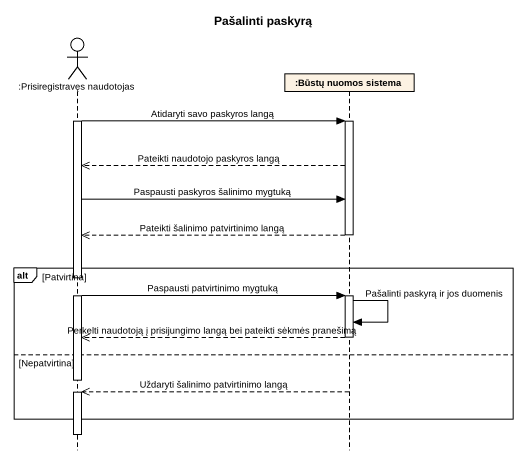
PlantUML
@startuml
title Pašalinti paskyrą
hide footbox
actor ":Prisiregistravęs naudotojas" as Prisiregistravęs_naudotojas
participant ":Būstų nuomos sistema" as Būstų_nuomos_sistema

activate Prisiregistravęs_naudotojas
Prisiregistravęs_naudotojas -> Būstų_nuomos_sistema : Atidaryti savo paskyros langą
activate Būstų_nuomos_sistema
Būstų_nuomos_sistema -->> Prisiregistravęs_naudotojas : Pateikti naudotojo paskyros langą
Prisiregistravęs_naudotojas -> Būstų_nuomos_sistema : Paspausti paskyros šalinimo mygtuką
Būstų_nuomos_sistema -->> Prisiregistravęs_naudotojas : Pateikti šalinimo patvirtinimo langą
deactivate Būstų_nuomos_sistema
alt Patvirtina
  Prisiregistravęs_naudotojas -> Būstų_nuomos_sistema : Paspausti patvirtinimo mygtuką
  activate Būstų_nuomos_sistema
  Būstų_nuomos_sistema -> Būstų_nuomos_sistema : Pašalinti paskyrą ir jos duomenis
  Būstų_nuomos_sistema -->> Prisiregistravęs_naudotojas : Perkelti naudotoją į prisijungimo langą bei pateikti sėkmės pranešimą
  deactivate Būstų_nuomos_sistema
else Nepatvirtina
  deactivate Prisiregistravęs_naudotojas
  Būstų_nuomos_sistema -->> Prisiregistravęs_naudotojas : Uždaryti šalinimo patvirtinimo langą
  activate Prisiregistravęs_naudotojas
end
deactivate Prisiregistravęs_naudotojas
@enduml
